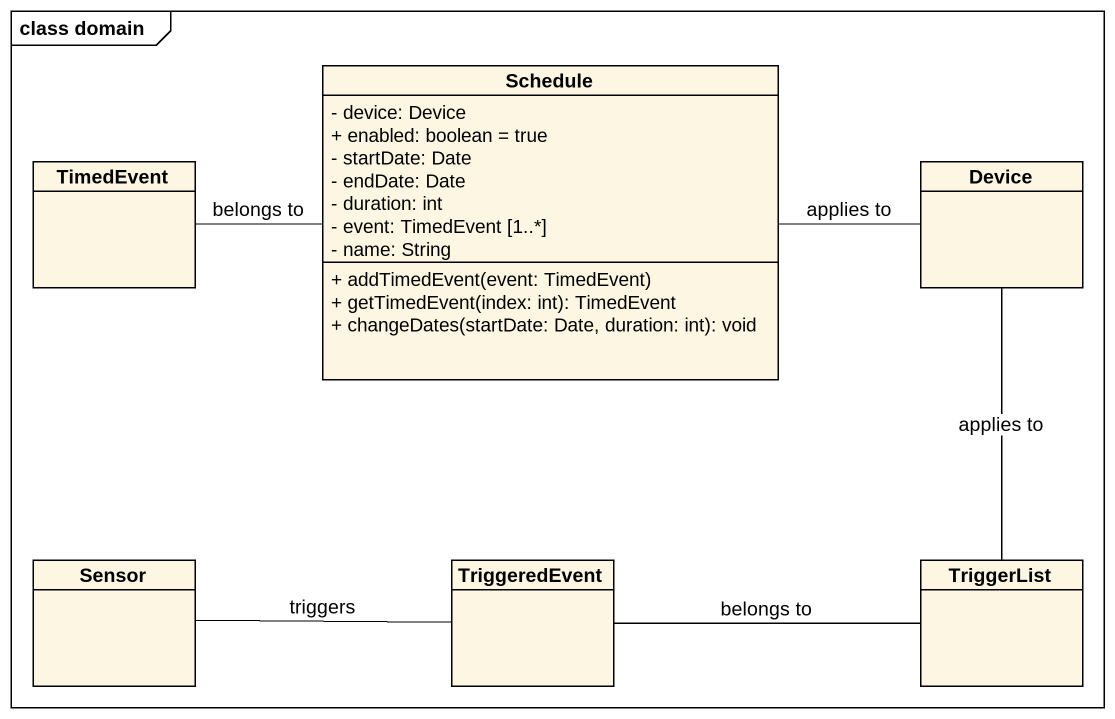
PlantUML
@startuml
mainframe class domain
hide circle
hide empty members
skinparam classAttributeIconSize 0
class Schedule {
  - device: Device
  + enabled: boolean = true
  - startDate: Date
  - endDate: Date
  - duration: int
  - event: TimedEvent [1..*]
  - name: String
  + addTimedEvent(event: TimedEvent)
  + getTimedEvent(index: int): TimedEvent
  + changeDates(startDate: Date, duration: int): void
}
class TimedEvent
class Device
class Sensor
class TriggeredEvent
class TriggerList
TimedEvent -right- Schedule : belongs to
Device -left- Schedule : applies to
Sensor -right- TriggeredEvent : triggers
TriggeredEvent -right- TriggerList : belongs to
TriggerList -up- Device : applies to
@enduml
